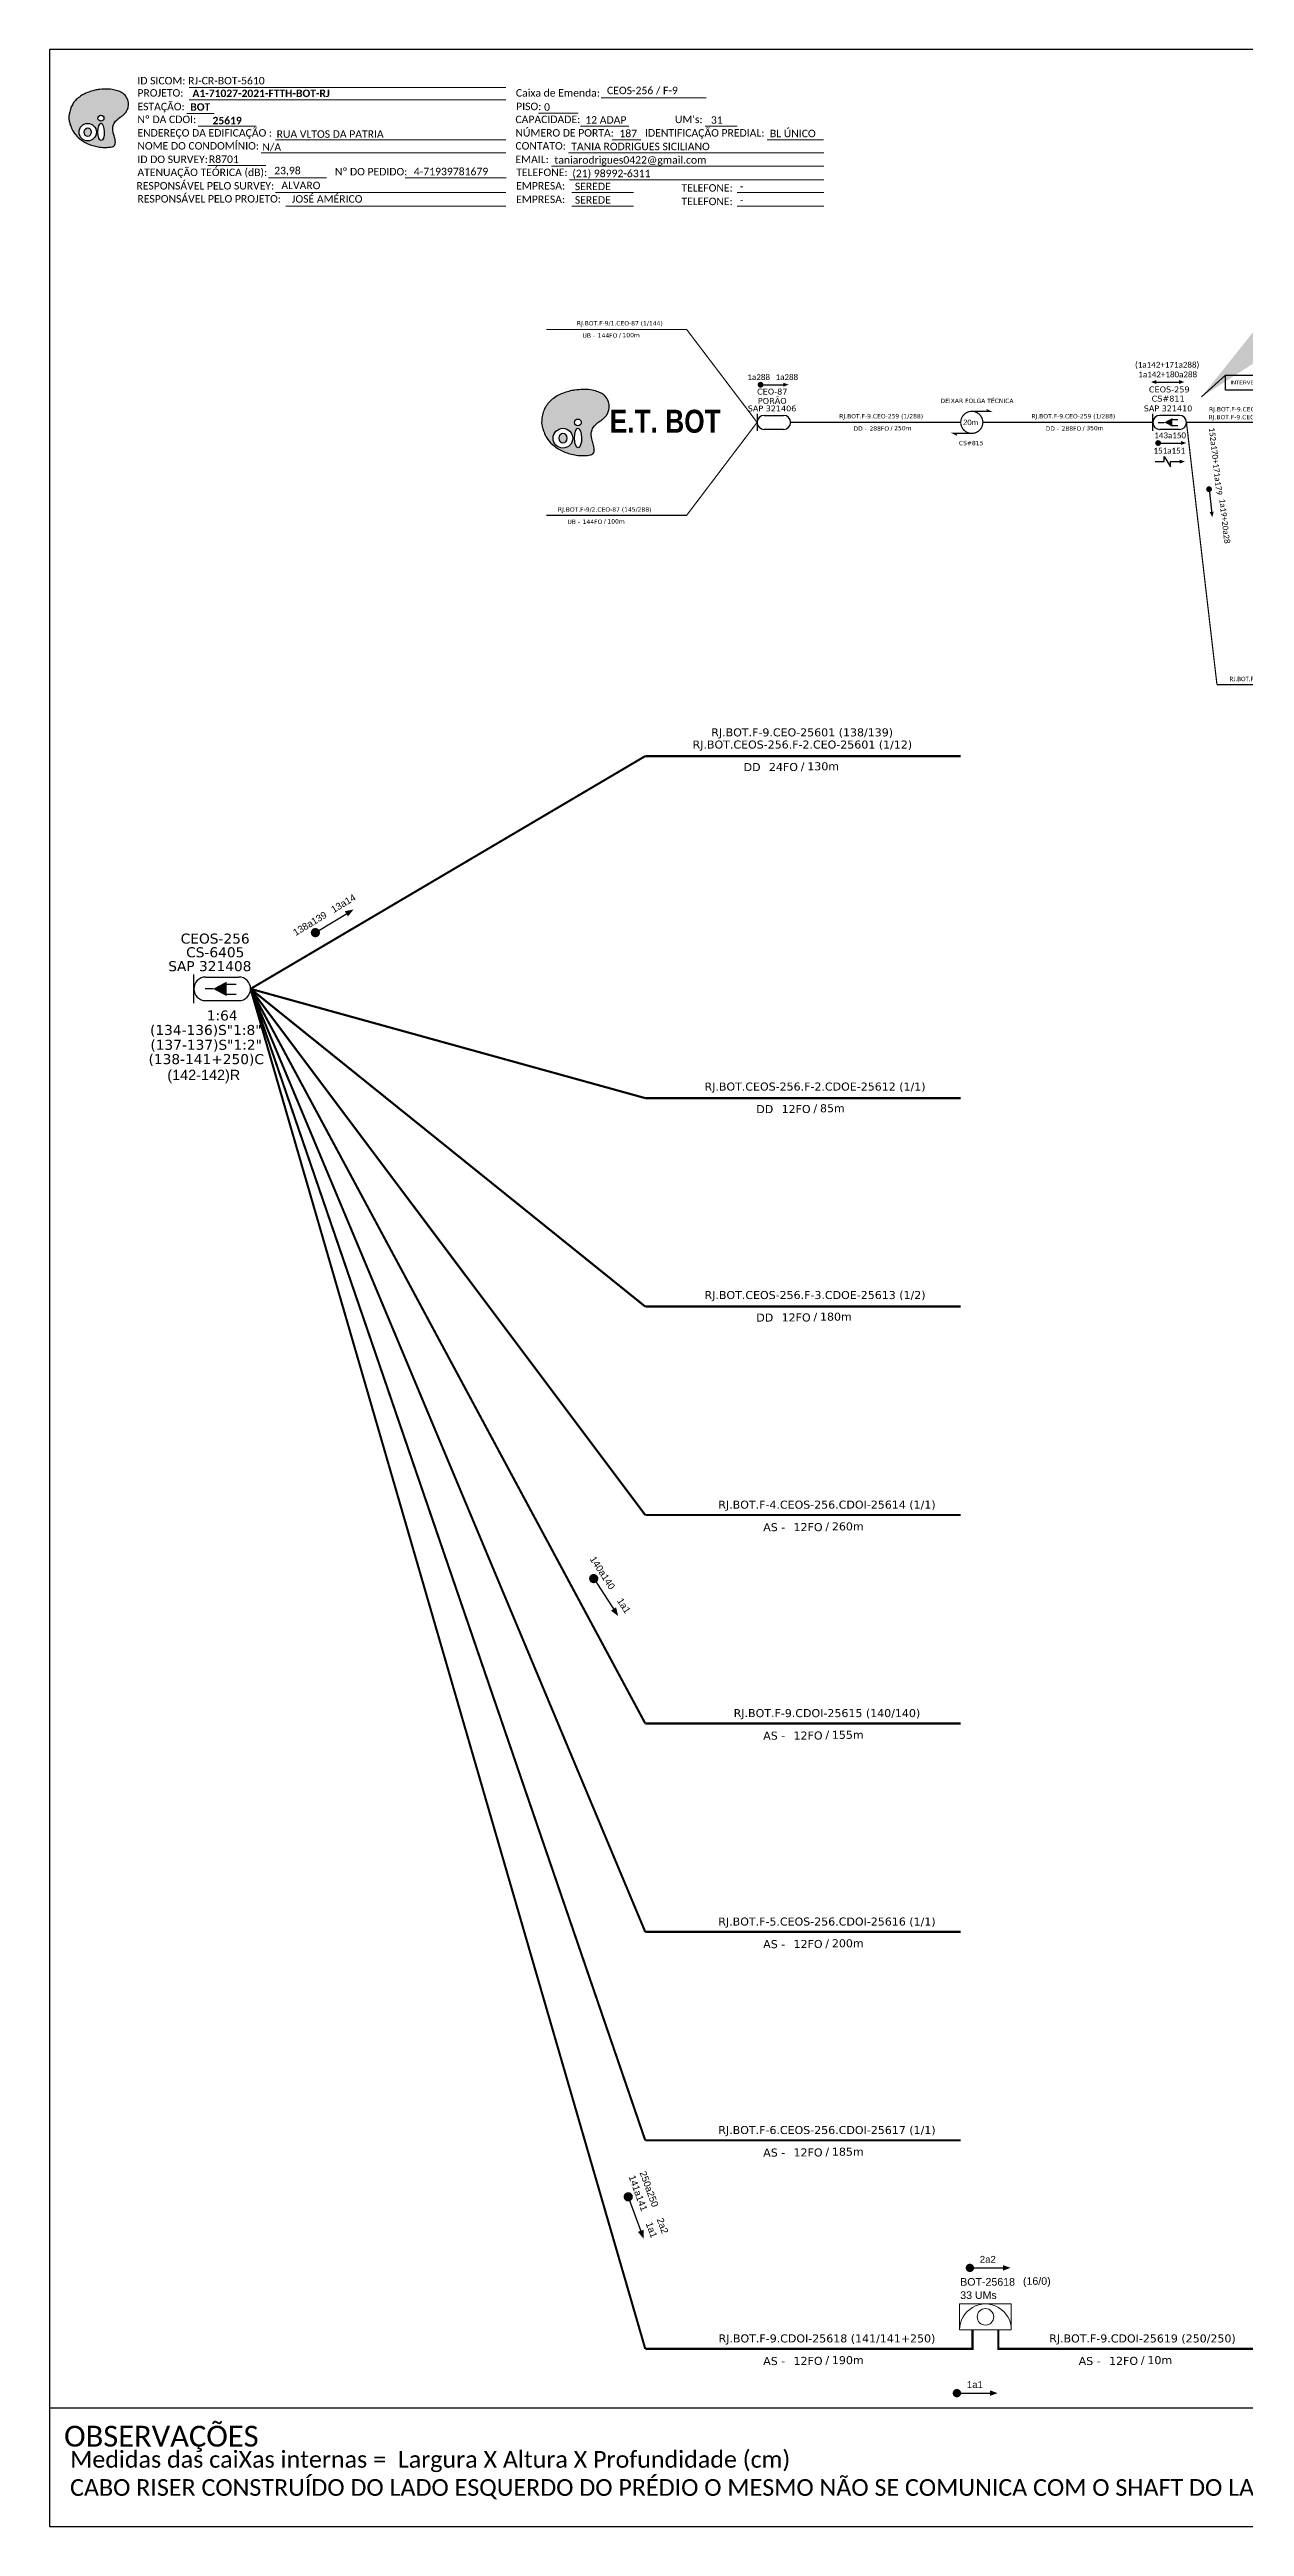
# Model space of a CAD drawing. Extents: x -89 to 749, y 705 to 1299.
# Drawn here: x -89 to 197, y 705 to 1299 of the extents above; entities that cross this region are included whole.
import ezdxf
from ezdxf.enums import TextEntityAlignment as Align

# ---------------------------------------------------------------- set-up
doc = ezdxf.new("R2010")
doc.units = 0
for name, color, linetype in [('10.4-Postes', 1, 'Continuous'), ('20.4-CEOS', 1, 'Continuous'), ('20.5-CABO AÉREO', 1, 'Continuous'), ('20.5-CEO', 1, 'Continuous'), ('CAP a instalar', 1, 'Continuous'), ('E.T.', 7, 'Continuous'), ('SETA', 7, 'Continuous')]:
    doc.layers.add(name, color=color, linetype=linetype)
for name, color, linetype, lineweight in [("20.0-LEGENDA DOS CDO'S", 1, 'Continuous', 0), ('20.1-CDO_INTERIOR', 1, 'Continuous', 0), ('40.1-ETIQUETAS', 1, 'Continuous', 20)]:
    doc.layers.add(name, color=color, linetype=linetype, lineweight=lineweight)
doc.styles.add('ARIAL', font='arial.ttf')
doc.styles.add('ROMANS', font='romans')
doc.styles.add('siredit', font='verdana.ttf')
doc.styles.get("Standard").update_dxf_attribs({"font": 'arial.ttf'})
doc.styles.add('SWISS BIT', font='swisscb.ttf')
doc.styles.add('WMF-Calibri0', font='calibri.ttf')
doc.styles.add('WMF-Calibri1', font='calibrib.ttf')
doc.linetypes.add('FENCELINE1', pattern='A,0.25,-0.1,[133,ltypeshp.shx,S=0.1,R=0,X=-0.1,Y=0],-0.1,1', length=1.45)
doc.dimstyles.new('CL', dxfattribs={"dimtxt": 1, "dimasz": 2, "dimexe": 0.18, "dimexo": 0.0625, "dimgap": 0.09, "dimtad": 0, "dimdec": 0, "dimrnd": 1, "dimzin": 0, "dimdsep": 46, "dimtxsty": 'siredit', "dimblk": 'NONE', "dimcen": 0, "dimse1": 1, "dimse2": 1, "dimsd1": 1, "dimsd2": 1, "dimclrt": 7, "dimadec": 0, "dimazin": 0, "dimtfac": 1, "dimtdec": 0, "dimtofl": 0, "dimtmove": 0, "dimatfit": 3, "dimfxl": 0, "dimtolj": 1, "dimtzin": 0, "dimarcsym": 0})

# ---------------------------------------------------------------- blocks, each defined once
blk = doc.blocks.new('OI')
h = blk.add_hatch(color=40)
edge = h.paths.add_edge_path()
edge.add_spline(control_points=[(4.35, -0.67), (3.92, -0.99), (3.26, -1.5), (2.81, -2.59), (2.9, -3.5), (3.06, -4.27), (3.31, -4.85), (3.37, -5.39), (3.4, -5.88), (3.2, -6.4), (2.54, -6.61), (1.65, -6.63), (0.55, -6.67), (-0.56, -6.42), (-1.61, -6.14), (-2.77, -5.61), (-3.92, -4.77), (-4.89, -3.7), (-5.34, -2.65), (-5.6, -1.94), (-5.85, -0.96), (-5.71, 0.47), (-5.1, 2.02), (-4.14, 3.02), (-3.3, 3.61), (-2.37, 4.16), (-1.36, 4.44), (-0.56, 4.7), (0.79, 4.85), (2.24, 4.97), (3.79, 4.57), (4.67, 4.21), (5.44, 3.65), (5.76, 2.99), (6.03, 2.21), (6.01, 1.46), (5.72, 0.64), (5.31, 0.08), (4.88, -0.38), (4.51, -0.55), (4.35, -0.67)], knot_values=[0, 0, 0, 0, 1.60434, 2.417191, 3.427595, 4.282808, 4.776746, 5.304182, 5.888771, 6.258406, 6.858137, 7.79129, 8.986195, 10.124242, 11.187857, 12.242908, 13.953784, 15.414161, 16.515391, 17.349188, 17.675853, 19.552021, 21.515531, 22.568638, 23.63245, 24.621084, 25.782718, 26.745347, 27.142653, 29.870543, 31.004649, 31.921532, 32.709589, 33.801391, 34.042471, 35.192333, 35.971461, 36.628871, 37.254359, 37.836911, 37.836911, 37.836911, 37.836911], degree=3, periodic=0)
h.paths.add_polyline_path([(1.13, -0.87, -1), (-0.04, -0.87, -1)], flags=16)
edge = h.paths.add_edge_path(flags=16)
edge.add_ellipse((0.56, -3.59), major_axis=(-0.02, 1.71), ratio=0.361305, start_angle=0, end_angle=360)
h.paths.add_polyline_path([(-0.36, -3.62, -1), (-3.8, -3.62, -1)], flags=16)
edge = h.paths.add_edge_path(flags=0)
edge.add_ellipse((-2.08, -3.62), major_axis=(0, 0.885), ratio=0.758294, start_angle=0, end_angle=360)
at = {"color": 40}
for centre, radius in [((-2.08, -3.62), 1.72), ((0.54, -0.87), 0.587)]:
    blk.add_circle(centre, radius, dxfattribs=at)
blk.add_ellipse((-2.08, -3.62), major_axis=(0, 0.885), ratio=0.758294, start_param=-3.141592653589792, end_param=3.141592653589792, dxfattribs=at)
blk.add_ellipse((0.56, -3.59), major_axis=(-0.02, 1.71), ratio=0.361305, dxfattribs=at)
at = {"color": 40, "start_tangent": (-0.800898, -0.598801), "end_tangent": (-0.800898, -0.598801)}
blk.add_spline([(4.35, -0.67), (3.2, -1.78), (2.9, -2.54), (2.92, -3.55), (3.12, -4.38), (3.28, -4.85), (3.37, -5.37), (3.35, -5.95), (3.2, -6.29), (2.66, -6.55), (1.73, -6.63), (0.54, -6.62), (-0.58, -6.41), (-1.6, -6.11), (-2.56, -5.67), (-3.95, -4.67), (-4.89, -3.56), (-5.37, -2.56), (-5.64, -1.78), (-5.72, -1.46), (-5.63, 0.42), (-4.84, 2.22), (-4.13, 2.99), (-3.27, 3.62), (-2.4, 4.09), (-1.3, 4.47), (-0.37, 4.72), (0.02, 4.77), (2.75, 4.8), (3.85, 4.53), (4.69, 4.16), (5.31, 3.68), (5.85, 2.73), (5.93, 2.5), (5.94, 1.35), (5.67, 0.62), (5.29, 0.08), (4.84, -0.36), (4.35, -0.67)], degree=3, dxfattribs=at)
blk = doc.blocks.new('CARIMBO')
at = {"color": 7, "lineweight": 0}
for points in [[(35.66, -16.79), (111.64, -16.79)], [(134.48, -16.3), (159.61, -16.3)], [(35.15, -20.06), (41.7, -20.06)], [(37.81, -23.14), (51.75, -23.14)], [(119.43, -20.02), (128.92, -20.02)], [(129.48, -23.14), (141.1, -23.14)], [(159.42, -23.14), (167.09, -23.14)], [(52.97, -29.48), (111.64, -29.48)], [(56.38, -26.37), (111.64, -26.37)], [(126.6, -29.48), (187.83, -29.48)], [(137.07, -26.37), (144.01, -26.37)], [(174.24, -26.37), (187.8, -26.37)], [(40.13, -32.55), (54.07, -32.55)], [(54.67, -35.52), (68.61, -35.52)], [(122.56, -32.72), (187.83, -32.72)], [(56.38, -39.07), (111.64, -39.07)], [(126.84, -35.96), (187.83, -35.96)], [(127.45, -39.07), (142.25, -39.07)], [(167.06, -39.07), (187.83, -39.07)], [(58.87, -42.31), (111.64, -42.31)], [(127.45, -42.31), (142.25, -42.31)], [(167.06, -42.31), (187.83, -42.31)]]:
    blk.add_lwpolyline(points, dxfattribs=at)
at = {"color": 7, "xscale": 1.213923925163967, "yscale": 1.213923925163967, "zscale": 1.213923925163967, "rotation": 0.1532896023949059}
blk.add_blockref('OI', (13.86, -20.16), dxfattribs=at)
at = {"color": 7, "lineweight": 0, "style": 'WMF-Calibri0'}
for s, height, p in [('PROJETO:', 1.793, (23.26, -16.04)), ('ESTAÇÃO:', 1.793, (23.26, -19.32)), ('Caixa de Emenda:', 1.7927, (114.02, -16.04)), ('PISO:', 1.793, (114.09, -19.28)), ('ENDEREÇO DA EDIFICAÇÃO :', 1.7927, (23.26, -25.63)), ('Nº DA CDOI:', 1.7927, (23.26, -22.39)), ('CAPACIDADE:', 1.7927, (113.91, -22.39)), ('NÚMERO DE PORTA:', 1.7927, (113.91, -25.63)), ('IDENTIFICAÇÃO PREDIAL:', 1.7927, (144.99, -25.63)), ("UM's:", 1.793, (152.15, -22.39)), ('NOME DO CONDOMÍNIO:', 1.7927, (23.26, -28.74)), ('CONTATO:', 1.793, (113.91, -28.74)), ('ATENUAÇÃO TEÓRICA (dB):', 1.7927, (23.26, -35.09)), ('ID DO SURVEY:', 1.7927, (23.26, -31.97)), ('EMAIL:', 1.793, (113.91, -31.97)), ('TELEFONE:', 1.793, (114.09, -35.09)), ('RESPONSÁVEL PELO SURVEY:', 1.7927, (23.02, -38.32)), ('RESPONSÁVEL PELO PROJETO:', 1.7927, (23.26, -41.44)), ('EMPRESA:', 1.793, (114.09, -38.32)), ('EMPRESA:', 1.793, (114.09, -41.56)), ('TELEFONE:', 1.793, (153.7, -38.83)), ('TELEFONE:', 1.793, (153.7, -42.06))]:
    blk.add_text(s, height=height, dxfattribs=at).set_placement(p)
at = {"color": 7, "lineweight": 0, "flags": 8}
for tag, p, style in [('EST', (35.94, -19.41), 'WMF-Calibri1'), ('PROJ', (36.46, -16.13), 'WMF-Calibri1'), ('PISO_PTR', (120.78, -19.42), 'WMF-Calibri0'), ('CEOS-XX', (135.87, -15.46), 'WMF-Calibri0'), ('CAPAC.', (130.66, -22.52), 'WMF-Calibri0'), ("UC'S", (160.78, -22.54), 'WMF-Calibri0'), ('NOME_DO_COND.', (53.23, -29.02), 'WMF-Calibri0'), ('LOGRADOURO', (56.65, -25.91), 'WMF-Calibri0'), ('NOME_DO_CONTATO', (127.3, -28.89), 'WMF-Calibri0'), ('N°', (138.85, -25.77), 'WMF-Calibri0'), ('N°PREDIO', (174.94, -25.77), 'WMF-Calibri0'), ('_ID_', (40.39, -31.94), 'WMF-Calibri0'), ('O_POTEN', (56.06, -34.68), 'WMF-Calibri0'), ('EMAIL', (123.26, -32.12), 'WMF-Calibri0'), ('TELEFONE', (127.55, -35.36), 'WMF-Calibri0'), ('RES_SURVEY', (57.78, -38.23), 'WMF-Calibri0'), ('RES_PROJ', (60.27, -41.47), 'WMF-Calibri0'), ('EMP_RESP_SURVEY', (128.16, -38.47), 'WMF-Calibri0'), ('EMP_RESP_PROJ', (128.16, -41.71), 'WMF-Calibri0'), ('CONT_RESP_SURVEY', (167.76, -38.47), 'WMF-Calibri0'), ('CONT_RESP_PROJ', (167.76, -41.71), 'WMF-Calibri0')]:
    blk.add_attdef(tag, p, '', height=1.79, dxfattribs=dict(at, style=style))
at = {"color": 7, "lineweight": 0, "style": 'WMF-Calibri1', "flags": 8}
blk.add_attdef("N° CDO'S", text='', height=1.79, dxfattribs=at).set_placement((44.78, -22.68), align=Align.CENTER)
blk = doc.blocks.new('ETIQUETA_RS5F')
at = {"layer": '40.1-ETIQUETAS', "color": 0, "style": 'siredit'}
blk.add_text('/', height=1.5, dxfattribs=at).set_placement((1.58, -1.95), align=Align.MIDDLE_RIGHT)
for tag, p in [('ETIQUETA_R_PRIMARIA', (1.21, 4.1)), ('ETIQUETA_R_SECUNDARIA', (1.21, 2.1)), ('F_ATIVAS/F_MORTAS', (1.14, -4.24))]:
    blk.add_attdef(tag, text='', height=1.5, dxfattribs=at).set_placement(p, align=Align.MIDDLE_CENTER)
for tag, p in [('TIPO_CABO', (-6.58, -2.12)), ('CAP_CABO', (0.4, -2.09))]:
    blk.add_attdef(tag, text='', height=1.5, dxfattribs=at).set_placement(p, align=Align.MIDDLE_RIGHT)
blk.add_attdef('METROS', text='', height=1.5, dxfattribs=at).set_placement((2.14, -1.95), align=Align.MIDDLE_LEFT)
for tag, p in [('FUSÃO_1', (0.85, -8.39)), ('FUSÃO_2', (0.85, -10.6)), ('FUSÃO_3', (0.85, -12.93)), ('FUSÃO_4', (0.85, -15.14)), ('FUSÃO_5', (0.85, -17.16))]:
    blk.add_attdef(tag, text='', height=1.5, dxfattribs=at).set_placement(p, align=Align.CENTER)
blk = doc.blocks.new('_None')
blk = doc.blocks.new('*U91')
at = {"color": 3}
blk.add_lwpolyline([(0.0000405, 0.000041), (0.0001936, 0.000041), (0.0001936, 0.0000158), (0.0000405, 0.0000158)], close=True, dxfattribs=at)
at = {"color": 3, "style": 'ARIAL'}
blk.add_attdef('SERVIÇO_EM_EMENDA_EXIST', text='', height=0.00000666, dxfattribs=at).set_placement((0.0001321, 0.0000254), align=Align.RIGHT)
blk.add_attdef('FID', (0.0001344, 0.0000254), '', height=0.00000666, dxfattribs=at)
at = {"layer": '10.4-Postes', "lineweight": 0, "style": 'ROMANS'}
for tag, p, flags in [('ID_ATIVIDADE', (-0.0000068, -0.0000086), 3), ('QTDE', (-0.000006, -0.000014), 3), ('FATOR', (-0.0000019, -0.0000113), 1)]:
    blk.add_attdef(tag, p, '', height=0.00000209, dxfattribs=dict(at, flags=flags))
at = {"color": 3}
blk.add_leader([(-0.0000002, 0.0000042), (0.0000405, 0.000041)], dimstyle='CL', override={"dimgap": 0.09, "dimtad": 0}, dxfattribs=at)

msp = doc.modelspace()

# ---------------------------------------------------------------- linework, layer by layer
msp.add_lwpolyline([(-89.32, 705.02), (749.25, 705.02), (749.25, 1299.02), (-89.32, 1299.02), (-89.32, 705.02)])
at = {"color": 7, "lineweight": 0}
for points in [[(-55.85, 1289.91), (20.13, 1289.91)], [(-4.01, 1268.26), (20.14, 1268.26)]]:
    msp.add_lwpolyline(points, dxfattribs=at)
at = {"color": 0}
for points, const_width in [([(80.83, 1218.64, 1), (81.53, 1218.64, 1)], 0.693), ([(131.83, 1212.26, 1.000012), (131.83, 1206.97, 0.999978)], 0.294), ([(176.16, 1204.66, 1), (176.85, 1204.66, 1)], 0.693), ([(188.68, 1193.92, 1), (188.76, 1193.24, 1)], 0.693)]:
    msp.add_lwpolyline(points, format="xyb", close=True, dxfattribs=dict(at, const_width=const_width))
at = {"color": 0, "const_width": 0.276}
for points in [[(131.83, 1212.26), (136.24, 1212.26), (135.36, 1212.7)], [(131.83, 1206.97), (127.42, 1206.97), (128.3, 1206.53)]]:
    msp.add_lwpolyline(points, dxfattribs=at)
at = {"color": 0}
msp.add_lwpolyline([(178, 1200.2), (178, 1201.43), (179.46, 1198.98), (179.46, 1200.2)], dxfattribs=at)
for points, const_width in [([(-26.04, 1086.96, 1), (-25.1, 1087.53, 1)], 1.1), ([(40.87, 932.8, 1), (41.47, 931.87, 1)], 1.1), ([(49.26, 784.6, 1), (49.64, 783.56, 1)], 1.1), ([(130.88, 767.03, 1), (131.88, 767.03, 1)], 1), ([(130.88, 767.03, 1), (131.88, 767.03, 1)], 1), ([(127.77, 736.99, 1), (128.77, 736.99, 1)], 1), ([(127.77, 736.99, 1), (128.77, 736.99, 1)], 1)]:
    msp.add_lwpolyline(points, format="xyb", close=True, dxfattribs=dict(const_width=const_width))
at = {"color": 7}
msp.add_lwpolyline([(-89.24, 733.5), (237.71, 733.5), (237.71, 705.02)], dxfattribs=at)
at = {"layer": '20.1-CDO_INTERIOR', "color": 5, "lineweight": 18}
msp.add_lwpolyline([(141.31, 758.38), (128.91, 758.38), (128.91, 752.18), (141.31, 752.18)], close=True, dxfattribs=at)
msp.add_circle((135.11, 755.28), 1.98, dxfattribs=at)
msp.add_arc((135.11, 752.18), 6.2, 0.00001, 180.00001, dxfattribs=at)
at = {"layer": '20.4-CEOS', "color": 0}
for p, q in [((181.63, 1211.29), (176.93, 1211.29)), ((181.63, 1207.94), (176.93, 1207.94))]:
    msp.add_line(p, q, dxfattribs=at)
at = {"layer": '20.4-CEOS', "color": 5}
for p, q in [((-51.89, 1076.59), (-43.94, 1076.59)), ((-43.94, 1070.92), (-51.89, 1070.92))]:
    msp.add_line(p, q, dxfattribs=at)
at = {"layer": '20.4-CEOS', "color": 0}
for points in [[(175.26, 1207.59), (175.26, 1211.63)], [(176.56, 1209.61), (177.98, 1209.61)], [(176.56, 1209.61), (177.98, 1209.61)], [(179.84, 1210.28), (181.27, 1210.28)], [(179.84, 1210.28), (181.27, 1210.28)], [(179.84, 1208.88), (181.27, 1208.88)], [(179.84, 1208.88), (181.27, 1208.88)]]:
    msp.add_lwpolyline(points, dxfattribs=at)
msp.add_lwpolyline([(177.98, 1209.61, 0, 2.07, 0), (179.92, 1209.61, 2.07, 2.07, 0)], format="xyseb", dxfattribs=at)
msp.add_lwpolyline([(177.98, 1209.61, 0, 2.07, 0), (179.92, 1209.61, 2.07, 2.07, 0)], format="xyseb", dxfattribs=at)
at = {"layer": '20.4-CEOS', "color": 5}
for points in [[(-54.72, 1070.34), (-54.72, 1077.17)], [(-50.11, 1073.76), (-52.02, 1073.76)], [(-46.97, 1074.88), (-44.56, 1074.88)], [(-46.97, 1072.52), (-44.56, 1072.52)]]:
    msp.add_lwpolyline(points, dxfattribs=at)
msp.add_lwpolyline([(-50.11, 1073.76, 0, 3.5, 0), (-46.83, 1073.76, 3.5, 3.5, 0)], format="xyseb", dxfattribs=at)
at = {"layer": '20.4-CEOS', "color": 0}
for centre, start, end in [((176.93, 1209.61), 90, 270), ((181.63, 1209.61), 270, 90)]:
    msp.add_arc(centre, 1.68, start, end, dxfattribs=at)
at = {"layer": '20.4-CEOS', "color": 5}
for centre, start, end in [((-51.89, 1073.76), 90, 270), ((-43.94, 1073.76), 270, 90)]:
    msp.add_arc(centre, 2.83, start, end, dxfattribs=at)
at = {"layer": '20.5-CABO AÉREO', "color": 7, "ltscale": 50, "const_width": 0.28}
for points in [[(29.8, 1231.89), (63.46, 1231.89), (80.35, 1209.61)], [(29.8, 1187.33), (63.46, 1187.33), (80.35, 1209.61)]]:
    msp.add_lwpolyline(points, dxfattribs=at)
at = {"layer": '20.5-CABO AÉREO', "color": 0, "ltscale": 50, "const_width": 0.28}
for points in [[(88.4, 1209.61), (129.18, 1209.61)], [(134.48, 1209.61), (175.26, 1209.61)], [(183.31, 1209.61), (221.33, 1209.61)], [(183.31, 1209.61), (186.96, 1178.17)], [(186.96, 1178.17), (190.62, 1146.73)], [(190.62, 1146.73), (225, 1146.73)]]:
    msp.add_lwpolyline(points, dxfattribs=at)
at = {"layer": '20.5-CEO', "color": 0}
for p, q in [((82.02, 1211.28), (86.71, 1211.28)), ((86.71, 1207.94), (82.02, 1207.94))]:
    msp.add_line(p, q, dxfattribs=at)
msp.add_lwpolyline([(80.35, 1211.63), (80.35, 1207.6)], dxfattribs=at)
for centre, start, end in [((82.02, 1209.61), 90, 270), ((86.71, 1209.61), 270, 90)]:
    msp.add_arc(centre, 1.67, start, end, dxfattribs=at)
at = {"layer": 'CAP a instalar', "color": 7, "ltscale": 7, "const_width": 0.513}
for points in [[(53.53, 1129.58), (-41.11, 1073.76)], [(129.18, 1129.58), (53.53, 1129.58)], [(53.53, 997.57), (-41.11, 1073.76)], [(53.53, 1047.56), (-41.11, 1073.76)], [(129.18, 1047.56), (53.53, 1047.56)], [(129.18, 997.57), (53.53, 997.57)]]:
    msp.add_lwpolyline(points, dxfattribs=at)
at = {"layer": 'CAP a instalar', "color": 7, "linetype": 'FENCELINE1', "ltscale": 7, "const_width": 0.513}
for points in [[(53.53, 947.58), (-41.11, 1073.76)], [(53.53, 897.6), (-41.11, 1073.76)], [(53.53, 847.61), (-41.11, 1073.76)], [(53.53, 797.62), (-41.11, 1073.76)], [(129.18, 947.58), (53.53, 947.58)], [(129.18, 897.6), (53.53, 897.6)], [(129.18, 847.61), (53.53, 847.61)], [(129.18, 797.62), (53.53, 797.62)]]:
    msp.add_lwpolyline(points, dxfattribs=at)
at = {"layer": 'CAP a instalar', "color": 5, "linetype": 'FENCELINE1', "ltscale": 7, "const_width": 0.513}
for points in [[(53.53, 747.63), (-41.11, 1073.76)], [(132.01, 752.18), (132.01, 747.63), (53.53, 747.63)]]:
    msp.add_lwpolyline(points, dxfattribs=at)
at = {"layer": 'CAP a instalar', "color": 1, "linetype": 'FENCELINE1', "ltscale": 7, "const_width": 0.513}
msp.add_lwpolyline([(204.83, 747.63), (138.21, 747.63), (138.21, 752.18)], dxfattribs=at)
at = {"layer": 'SETA', "color": 0}
for points in [[(81.18, 1218.64), (87.14, 1218.64)], [(176.06, 1219.28), (182.02, 1219.28)], [(175.78, 1200.2), (178, 1200.2)], [(176.51, 1204.66), (182.47, 1204.66)], [(179.46, 1200.2), (181.68, 1200.2)], [(188.72, 1193.58), (189.41, 1187.66)]]:
    msp.add_lwpolyline(points, dxfattribs=at)
at = {"layer": 'SETA'}
for points in [[(-25.57, 1087.25), (-17.48, 1092.14)], [(41.17, 932.33), (46.33, 924.41)], [(49.45, 784.08), (52.7, 775.2)], [(131.38, 767.03), (139.97, 767.03)], [(131.38, 767.03), (139.97, 767.03)], [(128.27, 736.99), (136.87, 736.99)], [(128.27, 736.99), (136.87, 736.99)]]:
    msp.add_lwpolyline(points, dxfattribs=at)
at = {"layer": 'SETA', "color": 0}
for points in [[(86.66, 1219.11), (87.93, 1218.65), (86.66, 1218.19)], [(176.06, 1219.75), (174.79, 1219.28), (176.06, 1218.82)], [(181.54, 1219.76), (182.81, 1219.29), (181.54, 1218.83)], [(181.68, 1200.66), (182.95, 1200.2), (181.68, 1199.74)], [(181.99, 1205.13), (183.26, 1204.67), (181.99, 1204.21)], [(189.82, 1188.19), (189.51, 1186.88), (188.9, 1188.08)]]:
    msp.add_solid(points, dxfattribs=at)
at = {"layer": 'SETA'}
for points in [[(-18.52, 1092.39), (-16.42, 1092.8), (-17.76, 1091.13)], [(46.54, 925.45), (47.02, 923.36), (45.31, 924.65)], [(53.14, 776.17), (53.14, 774.03), (51.76, 775.67)], [(139.28, 767.71), (141.12, 767.04), (139.28, 766.37)], [(139.28, 767.71), (141.12, 767.04), (139.28, 766.37)], [(136.18, 737.67), (138.01, 737), (136.18, 736.33)], [(136.18, 737.67), (138.01, 737), (136.18, 736.33)]]:
    msp.add_solid(points, dxfattribs=at)

# ---------------------------------------------------------------- block references
ref = msp.add_blockref('CARIMBO', (-91.51, 1303.77))
ref.add_attrib('PROJ', 'A1-71027-2021-FTTH-BOT-RJ', (-55.05, 1287.63), dxfattribs={"color": 7, "lineweight": 0, "height": 1.7927, "style": 'WMF-Calibri1'})
ref.add_attrib('EST', 'BOT', (-55.57, 1284.35), dxfattribs={"color": 7, "lineweight": 0, "height": 1.793, "style": 'WMF-Calibri1'})
ref.add_attrib("N° CDO'S", '25619', dxfattribs={"color": 7, "lineweight": 0, "height": 1.793, "style": 'WMF-Calibri1'}).set_placement((-46.73, 1281.09), align=Align.CENTER)
ref.add_attrib('LOGRADOURO', 'RUA VLTOS DA PATRIA', (-34.86, 1277.86), dxfattribs={"color": 7, "lineweight": 0, "height": 1.7927, "style": 'WMF-Calibri0'})
ref.add_attrib('NOME_DO_COND.', 'N/A', (-38.28, 1274.74), dxfattribs={"color": 7, "lineweight": 0, "height": 1.793, "style": 'WMF-Calibri0'})
ref.add_attrib('_ID_', 'R8701', (-51.11, 1271.83), dxfattribs={"color": 7, "lineweight": 0, "height": 1.793, "style": 'WMF-Calibri0'})
ref.add_attrib('O_POTEN', '23,98', (-35.45, 1269.09), dxfattribs={"color": 7, "lineweight": 0, "height": 1.793, "style": 'WMF-Calibri0'})
ref.add_attrib('RES_SURVEY', 'ALVARO', (-33.73, 1265.54), dxfattribs={"color": 7, "lineweight": 0, "height": 1.793, "style": 'WMF-Calibri0'})
ref.add_attrib('RES_PROJ', 'JOSÉ AMÉRICO', (-31.24, 1262.3), dxfattribs={"color": 7, "lineweight": 0, "height": 1.7927, "style": 'WMF-Calibri0'})
ref.add_attrib('CEOS-XX', 'CEOS-256 / F-9', (44.36, 1288.31), dxfattribs={"color": 7, "lineweight": 0, "height": 1.7927, "style": 'WMF-Calibri0'})
ref.add_attrib('CAPAC.', '12 ADAP', (39.15, 1281.25), dxfattribs={"color": 7, "lineweight": 0, "height": 1.793, "style": 'WMF-Calibri0'})
ref.add_attrib("UC'S", '31', (69.27, 1281.23), dxfattribs={"color": 7, "lineweight": 0, "height": 1.793, "style": 'WMF-Calibri0'})
ref.add_attrib('PISO_PTR', '0', (29.28, 1284.34), dxfattribs={"color": 7, "lineweight": 0, "height": 1.79, "style": 'WMF-Calibri0'})
ref.add_attrib('N°', '187', (47.34, 1278), dxfattribs={"color": 7, "lineweight": 0, "height": 1.793, "style": 'WMF-Calibri0'})
ref.add_attrib('N°PREDIO', 'BL ÚNICO', (83.43, 1278), dxfattribs={"color": 7, "lineweight": 0, "height": 1.793, "style": 'WMF-Calibri0'})
ref.add_attrib('NOME_DO_CONTATO', 'TANIA RODRIGUES SICILIANO', (35.79, 1274.88), dxfattribs={"color": 7, "lineweight": 0, "height": 1.7927, "style": 'WMF-Calibri0'})
ref.add_attrib('EMAIL', 'taniarodrigues0422@gmail.com', (31.75, 1271.65), dxfattribs={"color": 7, "lineweight": 0, "height": 1.7927, "style": 'WMF-Calibri0'})
ref.add_attrib('TELEFONE', '(21) 98992-6311', (36.04, 1268.41), dxfattribs={"color": 7, "lineweight": 0, "height": 1.7927, "style": 'WMF-Calibri0'})
ref.add_attrib('EMP_RESP_SURVEY', 'SEREDE', (36.65, 1265.3), dxfattribs={"color": 7, "lineweight": 0, "height": 1.793, "style": 'WMF-Calibri0'})
ref.add_attrib('EMP_RESP_PROJ', 'SEREDE', (36.65, 1262.06), dxfattribs={"color": 7, "lineweight": 0, "height": 1.793, "style": 'WMF-Calibri0'})
ref.add_attrib('CONT_RESP_SURVEY', '-', (76.25, 1265.3), dxfattribs={"color": 7, "lineweight": 0, "height": 1.79, "style": 'WMF-Calibri0'})
ref.add_attrib('CONT_RESP_PROJ', '-', (76.25, 1262.06), dxfattribs={"color": 7, "lineweight": 0, "height": 1.79, "style": 'WMF-Calibri0'})
at = {"color": 0, "lineweight": 0, "xscale": 139999.9999999563, "yscale": 139999.9999999556, "zscale": 139999.9999999563}
msp.add_blockref('*U91', (186.96, 1215.16), dxfattribs=at).add_auto_attribs({'SERVIÇO_EM_EMENDA_EXIST': 'INTERVENÇÃO NA', 'FID': 'CEOS-259'})
at = {"layer": '40.1-ETIQUETAS', "color": 0}
ref = msp.add_blockref('ETIQUETA_RS5F', (46.59, 1231.91), dxfattribs=dict(at, xscale=0.7, yscale=0.7, zscale=0.7))
ref.add_attrib('ETIQUETA_R_SECUNDARIA', 'RJ.BOT.F-9/1.CEO-87 (1/144)', dxfattribs={"color": 0, "height": 1.05, "style": 'siredit'}).set_placement((47.42, 1233.39), align=Align.MIDDLE_CENTER)
ref.add_attrib('TIPO_CABO', 'UB - ', dxfattribs={"color": 0, "height": 1.05, "style": 'siredit'}).set_placement((41.96, 1230.43), align=Align.MIDDLE_RIGHT)
ref.add_attrib('CAP_CABO', '144FO', dxfattribs={"color": 0, "height": 1.05, "style": 'siredit'}).set_placement((46.85, 1230.45), align=Align.MIDDLE_RIGHT)
ref.add_attrib('METROS', '100m', dxfattribs={"color": 0, "height": 1.05, "style": 'siredit'}).set_placement((48.07, 1230.54), align=Align.MIDDLE_LEFT)
ref = msp.add_blockref('ETIQUETA_RS5F', (42.97, 1187.24), dxfattribs=dict(at, xscale=0.7, yscale=0.7, zscale=0.7))
ref.add_attrib('ETIQUETA_R_SECUNDARIA', 'RJ.BOT.F-9/2.CEO-87 (145/288)', dxfattribs={"color": 0, "height": 1.05, "style": 'siredit'}).set_placement((43.8, 1188.72), align=Align.MIDDLE_CENTER)
ref.add_attrib('TIPO_CABO', 'UB - ', dxfattribs={"color": 0, "height": 1.05, "style": 'siredit'}).set_placement((38.34, 1185.76), align=Align.MIDDLE_RIGHT)
ref.add_attrib('CAP_CABO', '144FO', dxfattribs={"color": 0, "height": 1.05, "style": 'siredit'}).set_placement((43.23, 1185.78), align=Align.MIDDLE_RIGHT)
ref.add_attrib('METROS', '100m', dxfattribs={"color": 0, "height": 1.05, "style": 'siredit'}).set_placement((44.45, 1185.88), align=Align.MIDDLE_LEFT)
at = {"layer": '40.1-ETIQUETAS', "color": 7}
ref = msp.add_blockref('ETIQUETA_RS5F', (89.68, 1129.65), dxfattribs=dict(at, xscale=1.283039983498747, yscale=1.283039983498747, zscale=1.283039983498747))
ref.add_attrib('ETIQUETA_R_PRIMARIA', 'RJ.BOT.F-9.CEO-25601 (138/139)', dxfattribs={"color": 0, "height": 1.9246, "style": 'siredit'}).set_placement((91.15, 1135.27), align=Align.MIDDLE_CENTER)
ref.add_attrib('ETIQUETA_R_SECUNDARIA', 'RJ.BOT.CEOS-256.F-2.CEO-25601 (1/12)', dxfattribs={"color": 0, "height": 1.9246, "style": 'siredit'}).set_placement((91.2, 1132.35), align=Align.MIDDLE_CENTER)
ref.add_attrib('TIPO_CABO', 'DD', dxfattribs={"color": 0, "height": 1.925, "style": 'siredit'}).set_placement((81.19, 1126.94), align=Align.MIDDLE_RIGHT)
ref.add_attrib('CAP_CABO', '24FO', dxfattribs={"color": 0, "height": 1.925, "style": 'siredit'}).set_placement((90.15, 1126.97), align=Align.MIDDLE_RIGHT)
ref.add_attrib('METROS', '130m', dxfattribs={"color": 0, "height": 1.925, "style": 'siredit'}).set_placement((92.39, 1127.14), align=Align.MIDDLE_LEFT)
ref = msp.add_blockref('ETIQUETA_RS5F', (92.72, 1047.63), dxfattribs=dict(at, xscale=1.283039983498747, yscale=1.283039983498747, zscale=1.283039983498747))
ref.add_attrib('ETIQUETA_R_SECUNDARIA', 'RJ.BOT.CEOS-256.F-2.CDOE-25612 (1/1)', dxfattribs={"color": 0, "height": 1.9246, "style": 'siredit'}).set_placement((94.24, 1050.33), align=Align.MIDDLE_CENTER)
ref.add_attrib('TIPO_CABO', 'DD', dxfattribs={"color": 0, "height": 1.925, "style": 'siredit'}).set_placement((84.23, 1044.92), align=Align.MIDDLE_RIGHT)
ref.add_attrib('CAP_CABO', '12FO', dxfattribs={"color": 0, "height": 1.925, "style": 'siredit'}).set_placement((93.19, 1044.95), align=Align.MIDDLE_RIGHT)
ref.add_attrib('METROS', '85m', dxfattribs={"color": 0, "height": 1.925, "style": 'siredit'}).set_placement((95.43, 1045.13), align=Align.MIDDLE_LEFT)
ref = msp.add_blockref('ETIQUETA_RS5F', (92.72, 997.64), dxfattribs=dict(at, xscale=1.283039983498747, yscale=1.283039983498747, zscale=1.283039983498747))
ref.add_attrib('ETIQUETA_R_SECUNDARIA', 'RJ.BOT.CEOS-256.F-3.CDOE-25613 (1/2)', dxfattribs={"color": 0, "height": 1.9246, "style": 'siredit'}).set_placement((94.24, 1000.34), align=Align.MIDDLE_CENTER)
ref.add_attrib('TIPO_CABO', 'DD', dxfattribs={"color": 0, "height": 1.925, "style": 'siredit'}).set_placement((84.23, 994.93), align=Align.MIDDLE_RIGHT)
ref.add_attrib('CAP_CABO', '12FO', dxfattribs={"color": 0, "height": 1.925, "style": 'siredit'}).set_placement((93.19, 994.96), align=Align.MIDDLE_RIGHT)
ref.add_attrib('METROS', '180m', dxfattribs={"color": 0, "height": 1.925, "style": 'siredit'}).set_placement((95.43, 995.14), align=Align.MIDDLE_LEFT)
ref = msp.add_blockref('ETIQUETA_RS5F', (95.58, 947.37), dxfattribs=dict(at, xscale=1.283039983498747, yscale=1.283039983498747, zscale=1.283039983498747))
ref.add_attrib('ETIQUETA_R_SECUNDARIA', 'RJ.BOT.F-4.CEOS-256.CDOI-25614 (1/1)', dxfattribs={"color": 0, "height": 1.9246, "style": 'siredit'}).set_placement((97.1, 950.07), align=Align.MIDDLE_CENTER)
ref.add_attrib('TIPO_CABO', 'AS -', dxfattribs={"color": 0, "height": 1.925, "style": 'siredit'}).set_placement((87.09, 944.66), align=Align.MIDDLE_RIGHT)
ref.add_attrib('CAP_CABO', '12FO', dxfattribs={"color": 0, "height": 1.925, "style": 'siredit'}).set_placement((96.05, 944.68), align=Align.MIDDLE_RIGHT)
ref.add_attrib('METROS', '260m', dxfattribs={"color": 0, "height": 1.925, "style": 'siredit'}).set_placement((98.29, 944.86), align=Align.MIDDLE_LEFT)
ref = msp.add_blockref('ETIQUETA_RS5F', (95.58, 897.38), dxfattribs=dict(at, xscale=1.283039983498747, yscale=1.283039983498747, zscale=1.283039983498747))
ref.add_attrib('ETIQUETA_R_SECUNDARIA', 'RJ.BOT.F-9.CDOI-25615 (140/140)', dxfattribs={"color": 0, "height": 1.9246, "style": 'siredit'}).set_placement((97.1, 900.08), align=Align.MIDDLE_CENTER)
ref.add_attrib('TIPO_CABO', 'AS -', dxfattribs={"color": 0, "height": 1.925, "style": 'siredit'}).set_placement((87.09, 894.67), align=Align.MIDDLE_RIGHT)
ref.add_attrib('CAP_CABO', '12FO', dxfattribs={"color": 0, "height": 1.925, "style": 'siredit'}).set_placement((96.05, 894.7), align=Align.MIDDLE_RIGHT)
ref.add_attrib('METROS', '155m', dxfattribs={"color": 0, "height": 1.925, "style": 'siredit'}).set_placement((98.29, 894.87), align=Align.MIDDLE_LEFT)
ref = msp.add_blockref('ETIQUETA_RS5F', (95.58, 847.39), dxfattribs=dict(at, xscale=1.283039983498747, yscale=1.283039983498747, zscale=1.283039983498747))
ref.add_attrib('ETIQUETA_R_SECUNDARIA', 'RJ.BOT.F-5.CEOS-256.CDOI-25616 (1/1)', dxfattribs={"color": 0, "height": 1.9246, "style": 'siredit'}).set_placement((97.1, 850.09), align=Align.MIDDLE_CENTER)
ref.add_attrib('TIPO_CABO', 'AS -', dxfattribs={"color": 0, "height": 1.925, "style": 'siredit'}).set_placement((87.09, 844.68), align=Align.MIDDLE_RIGHT)
ref.add_attrib('CAP_CABO', '12FO', dxfattribs={"color": 0, "height": 1.925, "style": 'siredit'}).set_placement((96.05, 844.71), align=Align.MIDDLE_RIGHT)
ref.add_attrib('METROS', '200m', dxfattribs={"color": 0, "height": 1.925, "style": 'siredit'}).set_placement((98.29, 844.88), align=Align.MIDDLE_LEFT)
ref = msp.add_blockref('ETIQUETA_RS5F', (95.58, 797.4), dxfattribs=dict(at, xscale=1.283039983498747, yscale=1.283039983498747, zscale=1.283039983498747))
ref.add_attrib('ETIQUETA_R_SECUNDARIA', 'RJ.BOT.F-6.CEOS-256.CDOI-25617 (1/1)', dxfattribs={"color": 0, "height": 1.9246, "style": 'siredit'}).set_placement((97.1, 800.1), align=Align.MIDDLE_CENTER)
ref.add_attrib('TIPO_CABO', 'AS -', dxfattribs={"color": 0, "height": 1.925, "style": 'siredit'}).set_placement((87.09, 794.69), align=Align.MIDDLE_RIGHT)
ref.add_attrib('CAP_CABO', '12FO', dxfattribs={"color": 0, "height": 1.925, "style": 'siredit'}).set_placement((96.05, 794.72), align=Align.MIDDLE_RIGHT)
ref.add_attrib('METROS', '185m', dxfattribs={"color": 0, "height": 1.925, "style": 'siredit'}).set_placement((98.29, 794.9), align=Align.MIDDLE_LEFT)
at = {"layer": '40.1-ETIQUETAS', "color": 1}
ref = msp.add_blockref('ETIQUETA_RS5F', (95.58, 747.42), dxfattribs=dict(at, xscale=1.283039983498747, yscale=1.283039983498747, zscale=1.283039983498747))
ref.add_attrib('ETIQUETA_R_SECUNDARIA', 'RJ.BOT.F-9.CDOI-25618 (141/141+250)', dxfattribs={"color": 0, "height": 1.9246, "style": 'siredit'}).set_placement((97.1, 750.12), align=Align.MIDDLE_CENTER)
ref.add_attrib('TIPO_CABO', 'AS -', dxfattribs={"color": 0, "height": 1.925, "style": 'siredit'}).set_placement((87.09, 744.7), align=Align.MIDDLE_RIGHT)
ref.add_attrib('CAP_CABO', '12FO', dxfattribs={"color": 0, "height": 1.925, "style": 'siredit'}).set_placement((96.05, 744.73), align=Align.MIDDLE_RIGHT)
ref.add_attrib('METROS', '190m', dxfattribs={"color": 0, "height": 1.925, "style": 'siredit'}).set_placement((98.29, 744.91), align=Align.MIDDLE_LEFT)
ref = msp.add_blockref('ETIQUETA_RS5F', (171.23, 747.42), dxfattribs=dict(at, xscale=1.283039983498747, yscale=1.283039983498747, zscale=1.283039983498747))
ref.add_attrib('ETIQUETA_R_SECUNDARIA', 'RJ.BOT.F-9.CDOI-25619 (250/250)', dxfattribs={"color": 0, "height": 1.9246, "style": 'siredit'}).set_placement((172.75, 750.12), align=Align.MIDDLE_CENTER)
ref.add_attrib('TIPO_CABO', 'AS -', dxfattribs={"color": 0, "height": 1.925, "style": 'siredit'}).set_placement((162.74, 744.7), align=Align.MIDDLE_RIGHT)
ref.add_attrib('CAP_CABO', '12FO', dxfattribs={"color": 0, "height": 1.925, "style": 'siredit'}).set_placement((171.7, 744.73), align=Align.MIDDLE_RIGHT)
ref.add_attrib('METROS', '10m', dxfattribs={"color": 0, "height": 1.925, "style": 'siredit'}).set_placement((173.94, 744.91), align=Align.MIDDLE_LEFT)
at = {"layer": 'E.T.', "color": 7, "xscale": 1.375702247231054, "yscale": 1.375702236309712, "zscale": 1.375702235375007}
msp.add_blockref('OI', (36.64, 1210.8), dxfattribs=at)

# ---------------------------------------------------------------- texts
at = {"color": 7, "lineweight": 0, "style": 'WMF-Calibri0'}
for s, p in [('ID SICOM: RJ-CR-BOT-5610', (-68.25, 1290.66)), ('Nº DO PEDIDO:', (-20.88, 1268.84))]:
    msp.add_text(s, height=1.7927, dxfattribs=at).set_placement(p)
at = {"color": 0}
msp.add_text('20m', height=1.323, dxfattribs=at).set_placement((129.75, 1208.95))
at = {"style": 'ARIAL'}
for s, rotation, p in [('13a14', 31.17378, (-18.44, 1093.56)), ('138a139', 31.17378, (-26.47, 1088.71)), ('140a140', 303.03522, (42.6, 933.27)), ('1a1', 303.03522, (47.72, 925.4)), ('141a141', 290.09523, (51.05, 784.68)), ('1a1', 290.09523, (54.28, 775.86))]:
    msp.add_text(s, height=1.65, rotation=rotation, dxfattribs=at).set_placement(p, align=Align.CENTER)
at = {"color": 5, "style": 'ARIAL'}
msp.add_text('(142-142)R', height=2.475, dxfattribs=at).set_placement((-52.33, 1051.88), align=Align.CENTER)
at = {"color": 1, "style": 'ARIAL'}
for s, p in [('250a250', (53.68, 785.67)), ('2a2', (56.91, 776.86))]:
    msp.add_text(s, height=1.65, rotation=290.09523, dxfattribs=at).set_placement(p, align=Align.CENTER)
at = {"style": 'ARIAL'}
for s, p in [('2a2', (135.67, 768.26)), ('1a1', (132.57, 738.22))]:
    msp.add_text(s, height=1.65, dxfattribs=at).set_placement(p, align=Align.CENTER)
at = {"color": 7, "style": 'WMF-Calibri0'}
msp.add_text('OBSERVAÇÕES', height=5, dxfattribs=at).set_placement((-85.83, 724.17))
at = {"color": 0, "char_height": 1.386, "width": 17.5736, "attachment_point": 5}
for s, insert in [('{\\fCalibri|b0|i0|c0|p34;\\C7;(1a142\\C0;+171a288)}', (178.68, 1223.28)), ('{\\fCalibri|b0|i0|c0|p34;\\C7;1a288}', (87.48, 1220.46)), ('{\\fCalibri|b0|i0|c0|p34;1a142+180a288}', (178.81, 1221.1)), ('{\\fCalibri|b0|i0|c0|p34;\\C7;143a150}', (179.4, 1206.48)), ('{\\fCalibri|b0|i0|c0|p34;151a151}', (179.2, 1202.82))]:
    msp.add_mtext(s, dxfattribs=dict(at, insert=insert))
at = {"color": 5, "insert": (80.74, 1220.46), "char_height": 1.386, "width": 17.5736, "attachment_point": 5}
msp.add_mtext('{\\fCalibri|b0|i0|c0|p34;\\C7;1a288}', dxfattribs=at)
at = {"color": 0, "char_height": 1.386, "width": 17.5736, "attachment_point": 5, "rotation": 276.59379}
for s, insert in [('{\\fCalibri|b0|i0|c0|p34;\\C7;152a170\\C0;+171a179}', (190.29, 1200.28)), ('{\\fCalibri|b0|i0|c0|p34;\\C7;1a19\\C0;+20a28}', (192.47, 1185.92))]:
    msp.add_mtext(s, dxfattribs=dict(at, insert=insert))
at = {"color": 7, "char_height": 4, "width": 658.8434, "attachment_point": 1, "style": 'WMF-Calibri0'}
for s, insert in [('Medidas das caiXas internas =  Largura X Altura X Profundidade (cm)', (-84.39, 723.11)), ('CABO RISER CONSTRUÍDO DO LADO ESQUERDO DO PRÉDIO O MESMO NÃO SE COMUNICA COM O SHAFT DO LADO DIREITO ', (-84.39, 716.37))]:
    msp.add_mtext(s, dxfattribs=dict(at, insert=insert))
at = {"color": 7, "lineweight": 0, "style": 'WMF-Calibri0', "flags": 8}
msp.add_attdef('4-71939781679', (-1.97, 1268.87), '4-71939781679', height=1.7927, dxfattribs=at)
at = {"layer": "20.0-LEGENDA DOS CDO'S", "color": 5, "style": 'ARIAL'}
for s, p in [('33 UMs', (129.06, 759.59)), ('BOT-25618', (129.05, 762.77))]:
    msp.add_text(s, height=1.82, dxfattribs=at).set_placement(p)
msp.add_text('       (16/0)', height=1.82, dxfattribs=at).set_placement((144.95, 762.97), align=Align.CENTER)
at = {"layer": '20.4-CEOS', "color": 7, "style": 'siredit'}
for s, p in [('CEO-87', (83.98, 1217)), ('PORÃO', (83.98, 1214.76))]:
    msp.add_text(s, height=1.419, dxfattribs=at).set_placement(p, align=Align.MIDDLE_CENTER)
at = {"layer": '20.4-CEOS', "color": 0, "style": 'siredit'}
for s, height, p in [('CEOS-259', 1.419, (179.18, 1217.51)), ('SAP 321406', 1.4, (83.94, 1212.95)), ('SAP 321410', 1.4, (178.89, 1212.96)), ('CS#811', 1.419, (178.92, 1215.32))]:
    msp.add_text(s, height=height, dxfattribs=at).set_placement(p, align=Align.MIDDLE_CENTER)
at = {"layer": '20.4-CEOS', "color": 5, "ltscale": 0.5, "style": 'siredit'}
for s, height, p in [('CEOS-256', 2.401, (-49.6, 1087.02)), ('CS-6405', 2.401, (-49.58, 1083.74)), ('SAP 321408', 2.401, (-50.88, 1080.41)), ('(134-136)S"1:8"', 2.4008, (-51.85, 1065.11)), ('1:64', 2.401, (-47.92, 1068.58)), ('(137-137)S"1:2"', 2.4008, (-51.77, 1061.55))]:
    msp.add_text(s, height=height, dxfattribs=at).set_placement(p, align=Align.TOP_CENTER)
at = {"layer": '20.4-CEOS', "color": 1, "ltscale": 0.5, "style": 'siredit'}
msp.add_text('(138-141+250)C', height=2.4008, dxfattribs=at).set_placement((-51.74, 1058.11), align=Align.TOP_CENTER)
at = {"layer": '40.1-ETIQUETAS', "color": 0, "style": 'siredit'}
for s, p in [('DEIXAR FOLGA TÉCNICA', (133.08, 1214.77)), ('RJ.BOT.F-9.CEO-256 (1/142+171/288)', (202.36, 1212.77)), ('RJ.BOT.F-9.CEO-259 (1/288)', (110.1, 1211.09)), ('RJ.BOT.F-9.CEO-259 (1/288)', (156.17, 1211.09)), ('RJ.BOT.F-9.CEO-256 (1/142+180/288)', (202.25, 1210.87)), ('CS#815', (131.68, 1204.65))]:
    msp.add_text(s, height=1.05, dxfattribs=at).set_placement(p, align=Align.MIDDLE_CENTER)
for s, p in [('DD - ', (107.11, 1208.13)), ('288FO', (112, 1208.15)), ('/', (112.83, 1208.24)), ('DD - ', (153.19, 1208.13)), ('288FO', (158.08, 1208.15)), ('/', (158.9, 1208.24))]:
    msp.add_text(s, height=1.05, dxfattribs=at).set_placement(p, align=Align.MIDDLE_RIGHT)
for s, p in [('250m', (113.22, 1208.24)), ('350m', (159.3, 1208.24))]:
    msp.add_text(s, height=1.05, dxfattribs=at).set_placement(p, align=Align.MIDDLE_LEFT)
at = {"layer": '40.1-ETIQUETAS', "color": 0, "insert": (207.44, 1147.96), "char_height": 1.05, "width": 42.0164, "attachment_point": 5, "style": 'siredit'}
msp.add_mtext('{\\fCalibri|b0|i0|c0|p34;RJ.BOT.F-9.CEOS-258 (152/170+171a179) }', dxfattribs=at)
at = {"layer": 'E.T.', "color": 40, "style": 'SWISS BIT'}
msp.add_text('E.T. BOT', height=5.503, dxfattribs=at).set_placement((58.32, 1207.13), align=Align.CENTER)

doc.saveas('drawing.dxf')
